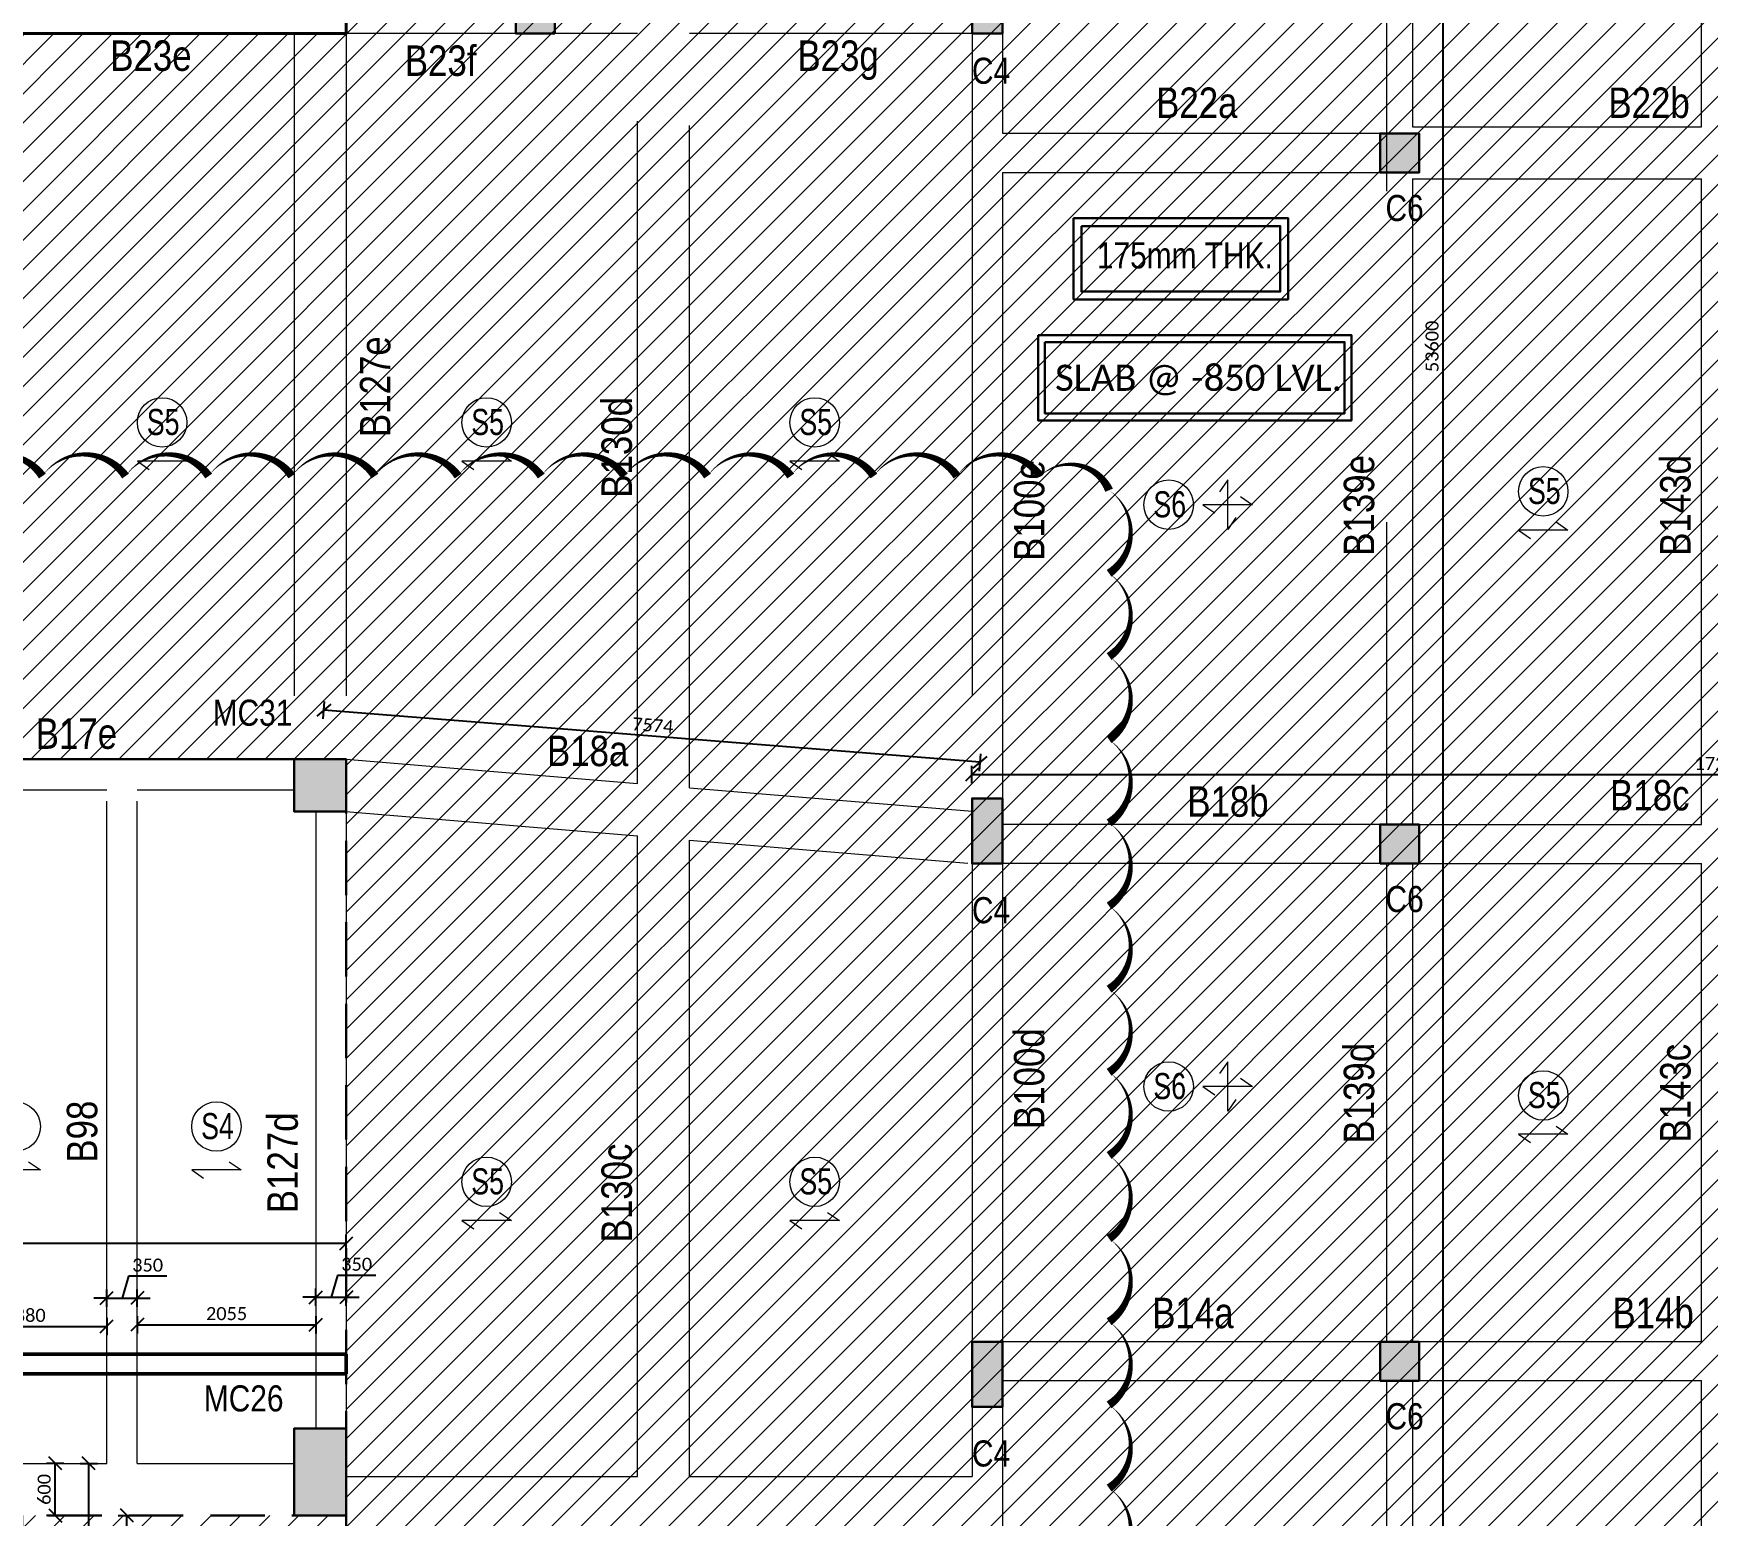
# Model space of a CAD drawing. Header units: millimetres. Extents: x 1112055 to 3390982, y -148532 to 766891.
# Drawn here: x 2830769 to 2850031, y -57206 to -40156 of the extents above; entities that cross this region are included whole.
import ezdxf
from ezdxf.enums import TextEntityAlignment as Align

# ---------------------------------------------------------------- set-up
doc = ezdxf.new("R2010")
doc.units = ezdxf.units.MM
doc.header["$PDMODE"] = 35
doc.header["$PDSIZE"] = -25
doc.linetypes.add('DASHED2', pattern=[0.375, 0.25, -0.125])
doc.linetypes.add('Hidden', pattern=[9.525, 6.35, -3.175])
for name, color, linetype, lineweight in [('B BEAM', 148, 'Continuous', 13), ('B COL. NO.', 3, 'Continuous', 20), ('B FINAL COLUMN', 1, 'Continuous', 30), ('B SLAB NO', 56, 'Continuous', 9), ('B TITLE BLOCK', 250, 'Continuous', 0), ('B-BEAM NO', 215, 'Continuous', 18), ('g-sol250', 250, 'Continuous', 5)]:
    doc.layers.add(name, color=color, linetype=linetype, lineweight=lineweight)
doc.layers.add('B-COL HT', color=7, linetype='Continuous', lineweight=0, true_color=0x4e4f45)
doc.styles.add('Cali', font='calibri.ttf')
doc.styles.add('SWINC', font='swissc.ttf')
doc.styles.add('SWISS', font='swisscl.ttf')
doc.dimstyles.new('LEVEL DIM', dxfattribs={"dimtxt": 150, "dimasz": 150, "dimexe": 100, "dimexo": 100, "dimgap": 50, "dimtad": 1, "dimdec": 0, "dimzin": 0, "dimdsep": 46, "dimtxsty": 'Cali', "dimblk": 'OBLIQUE', "dimcen": 0, "dimclrd": 256, "dimclre": 256, "dimclrt": 3, "dimadec": 0, "dimazin": 0, "dimtfac": 1, "dimtdec": 0, "dimtofl": 0, "dimtmove": 1, "dimatfit": 0, "dimfxl": 100, "dimfxlon": 1, "dimtolj": 1, "dimtzin": 0, "dimlwd": -1, "dimlwe": -1, "dimarcsym": 0})

# ---------------------------------------------------------------- blocks, each defined once
blk = doc.blocks.new('_Oblique')
at = {"color": 0, "linetype": 'ByBlock', "lineweight": -2}
blk.add_line((-0.5, -0.5), (0.5, 0.5), dxfattribs=at)
blk = doc.blocks.new('*D6353')
at = {"linetype": 'ByBlock', "transparency": 16777216}
for p, q in [((2846889, -16956), (2847089, -16956)), ((2846989, -70556), (2846989, -16956)), ((2846889, -70556), (2847089, -70556))]:
    blk.add_line(p, q, dxfattribs=at)
at = {"layer": 'Defpoints', "color": 0, "lineweight": 40, "transparency": 16777216}
for p in [(2846638, -16956), (2846989, -16956), (2846638, -70556)]:
    blk.add_point(p, dxfattribs=at)
at = {"transparency": 16777216, "xscale": 150, "yscale": 150, "zscale": 150}
for p, rotation in [((2846989, -16956), 90), ((2846989, -70556), 270)]:
    blk.add_blockref('_Oblique', p, dxfattribs=dict(at, rotation=rotation))
at = {"color": 3, "lineweight": 50, "transparency": 16777216, "insert": (2846862, -43756), "char_height": 150, "attachment_point": 5, "rotation": 90, "style": 'Cali'}
blk.add_mtext('\\A1;53600', dxfattribs=at)
blk = doc.blocks.new('*D6354')
at = {"linetype": 'ByBlock', "transparency": 16777216}
for p, q in [((2841568, -48782), (2841568, -48582)), ((2841568, -48682), (2858788, -48682)), ((2858788, -48782), (2858788, -48582))]:
    blk.add_line(p, q, dxfattribs=at)
at = {"layer": 'Defpoints', "color": 0, "lineweight": 40, "transparency": 16777216}
for p in [(2858788, -48682), (2841568, -49105), (2858788, -49106)]:
    blk.add_point(p, dxfattribs=at)
at = {"transparency": 16777216, "xscale": 150, "yscale": 150, "zscale": 150, "rotation": 180}
blk.add_blockref('_Oblique', (2841568, -48682), dxfattribs=at)
at = {"transparency": 16777216, "xscale": 150, "yscale": 150, "zscale": 150}
blk.add_blockref('_Oblique', (2858788, -48682), dxfattribs=at)
at = {"color": 3, "lineweight": 50, "transparency": 16777216, "insert": (2850178, -48555), "char_height": 150, "attachment_point": 5, "style": 'Cali'}
blk.add_mtext('\\A1;17220', dxfattribs=at)
blk = doc.blocks.new('*D6355')
at = {"linetype": 'ByBlock', "transparency": 16777216}
for p, q in [((2834103, -48041), (2834119, -47842)), ((2841661, -48541), (2834111, -47941)), ((2841653, -48641), (2841669, -48442))]:
    blk.add_line(p, q, dxfattribs=at)
at = {"layer": 'Defpoints', "color": 0, "lineweight": 40, "transparency": 16777216}
for p in [(2834111, -47941), (2834018, -49106), (2841568, -49706)]:
    blk.add_point(p, dxfattribs=at)
at = {"transparency": 16777216, "xscale": 150, "yscale": 150, "zscale": 150}
for p, rotation in [((2834111, -47941), 175.4562354612391), ((2841661, -48541), 355.4562354612391)]:
    blk.add_blockref('_Oblique', p, dxfattribs=dict(at, rotation=rotation))
at = {"color": 3, "lineweight": 50, "transparency": 16777216, "insert": (2837896, -48116), "char_height": 150, "attachment_point": 5, "rotation": 355.4562, "style": 'Cali'}
blk.add_mtext('\\A1;7574', dxfattribs=at)
blk = doc.blocks.new('*D6429')
at = {"linetype": 'ByBlock', "transparency": 16777216}
for p, q in [((2831305, -56606), (2831505, -56606)), ((2831405, -70556), (2831405, -56606)), ((2831305, -70556), (2831505, -70556))]:
    blk.add_line(p, q, dxfattribs=at)
at = {"layer": 'Defpoints', "color": 0, "lineweight": 40, "transparency": 16777216}
for p in [(2830638, -56606), (2831405, -56606), (2830638, -70556)]:
    blk.add_point(p, dxfattribs=at)
at = {"transparency": 16777216, "xscale": 150, "yscale": 150, "zscale": 150}
for p, rotation in [((2831405, -56606), 90), ((2831405, -70556), 270)]:
    blk.add_blockref('_Oblique', p, dxfattribs=dict(at, rotation=rotation))
at = {"color": 3, "lineweight": 50, "transparency": 16777216, "insert": (2831278, -63581), "char_height": 150, "attachment_point": 5, "rotation": 90, "style": 'Cali'}
blk.add_mtext('\\A1;13950', dxfattribs=at)
blk = doc.blocks.new('*D6430')
at = {"linetype": 'ByBlock', "transparency": 16777216}
for p, q in [((2831120, -56606), (2830920, -56606)), ((2831020, -57206), (2831020, -56606)), ((2831120, -57206), (2830920, -57206))]:
    blk.add_line(p, q, dxfattribs=at)
at = {"layer": 'Defpoints', "color": 0, "lineweight": 40, "transparency": 16777216}
for p in [(2831020, -56606), (2831405, -56606), (2831405, -57206)]:
    blk.add_point(p, dxfattribs=at)
at = {"transparency": 16777216, "xscale": 150, "yscale": 150, "zscale": 150}
for p, rotation in [((2831020, -56606), 90), ((2831020, -57206), 270)]:
    blk.add_blockref('_Oblique', p, dxfattribs=dict(at, rotation=rotation))
at = {"color": 3, "lineweight": 50, "transparency": 16777216, "insert": (2830893, -56906), "char_height": 150, "attachment_point": 5, "rotation": 90, "style": 'Cali'}
blk.add_mtext('\\A1;600', dxfattribs=at)
blk = doc.blocks.new('*D6438')
at = {"linetype": 'ByBlock', "transparency": 16777216}
for p, q in [((2831744, -57206), (2831944, -57206)), ((2831844, -69806), (2831844, -57206)), ((2831744, -69806), (2831944, -69806))]:
    blk.add_line(p, q, dxfattribs=at)
at = {"layer": 'Defpoints', "color": 0, "lineweight": 40, "transparency": 16777216}
for p in [(2830638, -57206), (2831844, -57206), (2830638, -69806)]:
    blk.add_point(p, dxfattribs=at)
at = {"transparency": 16777216, "xscale": 150, "yscale": 150, "zscale": 150}
for p, rotation in [((2831844, -57206), 90), ((2831844, -69806), 270)]:
    blk.add_blockref('_Oblique', p, dxfattribs=dict(at, rotation=rotation))
at = {"color": 3, "lineweight": 50, "transparency": 16777216, "insert": (2831717, -63506), "char_height": 150, "attachment_point": 5, "rotation": 90, "style": 'Cali'}
blk.add_mtext('\\A1;12600', dxfattribs=at)
blk = doc.blocks.new('*D6528')
at = {"linetype": 'ByBlock', "transparency": 16777216}
for p, q in [((2817948, -54174), (2817948, -53974)), ((2817948, -54074), (2834368, -54074)), ((2834368, -54174), (2834368, -53974))]:
    blk.add_line(p, q, dxfattribs=at)
at = {"layer": 'Defpoints', "color": 0, "lineweight": 40, "transparency": 16777216}
for p in [(2834368, -54074), (2817948, -56856), (2834368, -56856)]:
    blk.add_point(p, dxfattribs=at)
at = {"transparency": 16777216, "xscale": 150, "yscale": 150, "zscale": 150, "rotation": 180}
blk.add_blockref('_Oblique', (2817948, -54074), dxfattribs=at)
at = {"transparency": 16777216, "xscale": 150, "yscale": 150, "zscale": 150}
blk.add_blockref('_Oblique', (2834368, -54074), dxfattribs=at)
at = {"color": 3, "lineweight": 50, "transparency": 16777216, "insert": (2826158, -53947), "char_height": 150, "attachment_point": 5, "style": 'Cali'}
blk.add_mtext('\\A1;16420', dxfattribs=at)
blk = doc.blocks.new('*D6539')
at = {"linetype": 'ByBlock', "transparency": 16777216}
for p, q in [((2829733, -54931), (2829733, -55131)), ((2829733, -55031), (2831613, -55031)), ((2831613, -54931), (2831613, -55131))]:
    blk.add_line(p, q, dxfattribs=at)
at = {"layer": 'Defpoints', "color": 0, "lineweight": 40, "transparency": 16777216}
for p in [(2829733, -54732), (2831613, -54732), (2831613, -55031)]:
    blk.add_point(p, dxfattribs=at)
at = {"transparency": 16777216, "xscale": 150, "yscale": 150, "zscale": 150, "rotation": 180}
blk.add_blockref('_Oblique', (2829733, -55031), dxfattribs=at)
at = {"transparency": 16777216, "xscale": 150, "yscale": 150, "zscale": 150}
blk.add_blockref('_Oblique', (2831613, -55031), dxfattribs=at)
at = {"color": 3, "lineweight": 50, "transparency": 16777216, "insert": (2830673, -54904), "char_height": 150, "attachment_point": 5, "style": 'Cali'}
blk.add_mtext('\\A1;1880', dxfattribs=at)
blk = doc.blocks.new('*D6540')
at = {"linetype": 'ByBlock', "transparency": 16777216}
for p, q in [((2831864, -54453), (2831788, -54705)), ((2832303, -54453), (2831864, -54453)), ((2831613, -54805), (2831613, -54605)), ((2831963, -54805), (2831963, -54605)), ((2831613, -54705), (2831463, -54705)), ((2831613, -54705), (2831963, -54705)), ((2831963, -54705), (2832113, -54705))]:
    blk.add_line(p, q, dxfattribs=at)
at = {"layer": 'Defpoints', "color": 0, "lineweight": 40, "transparency": 16777216}
for p in [(2831963, -54705), (2831613, -55031), (2831963, -55031)]:
    blk.add_point(p, dxfattribs=at)
at = {"transparency": 16777216, "xscale": 150, "yscale": 150, "zscale": 150}
blk.add_blockref('_Oblique', (2831613, -54705), dxfattribs=at)
at = {"transparency": 16777216, "xscale": 150, "yscale": 150, "zscale": 150, "rotation": 180}
blk.add_blockref('_Oblique', (2831963, -54705), dxfattribs=at)
at = {"color": 3, "lineweight": 50, "transparency": 16777216, "insert": (2832083, -54326), "char_height": 150, "attachment_point": 5, "style": 'Cali'}
blk.add_mtext('\\A1;350', dxfattribs=at)
blk = doc.blocks.new('*D6541')
at = {"linetype": 'ByBlock', "transparency": 16777216}
for p, q in [((2831963, -54911), (2831963, -55111)), ((2831963, -55011), (2834018, -55011)), ((2834018, -54911), (2834018, -55111))]:
    blk.add_line(p, q, dxfattribs=at)
at = {"layer": 'Defpoints', "color": 0, "lineweight": 40, "transparency": 16777216}
for p in [(2831963, -54705), (2834018, -54705), (2834018, -55011)]:
    blk.add_point(p, dxfattribs=at)
at = {"transparency": 16777216, "xscale": 150, "yscale": 150, "zscale": 150, "rotation": 180}
blk.add_blockref('_Oblique', (2831963, -55011), dxfattribs=at)
at = {"transparency": 16777216, "xscale": 150, "yscale": 150, "zscale": 150}
blk.add_blockref('_Oblique', (2834018, -55011), dxfattribs=at)
at = {"color": 3, "lineweight": 50, "transparency": 16777216, "insert": (2832991, -54884), "char_height": 150, "attachment_point": 5, "style": 'Cali'}
blk.add_mtext('\\A1;2055', dxfattribs=at)
blk = doc.blocks.new('*D6542')
at = {"linetype": 'ByBlock', "transparency": 16777216}
for p, q in [((2834269, -54443), (2834193, -54695)), ((2834708, -54443), (2834269, -54443)), ((2834018, -54695), (2833868, -54695)), ((2834018, -54795), (2834018, -54595)), ((2834018, -54695), (2834368, -54695)), ((2834368, -54795), (2834368, -54595)), ((2834368, -54695), (2834518, -54695))]:
    blk.add_line(p, q, dxfattribs=at)
at = {"layer": 'Defpoints', "color": 0, "lineweight": 40, "transparency": 16777216}
for p in [(2834368, -54695), (2834018, -55011), (2834368, -55011)]:
    blk.add_point(p, dxfattribs=at)
at = {"transparency": 16777216, "xscale": 150, "yscale": 150, "zscale": 150}
blk.add_blockref('_Oblique', (2834018, -54695), dxfattribs=at)
at = {"transparency": 16777216, "xscale": 150, "yscale": 150, "zscale": 150, "rotation": 180}
blk.add_blockref('_Oblique', (2834368, -54695), dxfattribs=at)
at = {"color": 3, "lineweight": 50, "transparency": 16777216, "insert": (2834488, -54316), "char_height": 150, "attachment_point": 5, "style": 'Cali'}
blk.add_mtext('\\A1;350', dxfattribs=at)

msp = doc.modelspace()

# ---------------------------------------------------------------- hatches: boundary and pattern name
at = {"layer": 'B-COL HT', "lineweight": 0}
h = msp.add_hatch(color=250, dxfattribs=at)
h.dxf.hatch_style = 1
h.paths.add_polyline_path([(2841918.1, -40156.1), (2841568.1, -40156.1), (2841568.1, -39406.1), (2841918.1, -39406.1)])
h = msp.add_hatch(color=250, dxfattribs=at)
h.dxf.hatch_style = 1
h.paths.add_polyline_path([(2836768.1, -40156.1), (2836318.1, -40156.1), (2836318.1, -39706.1), (2836768.1, -39706.1)])
h = msp.add_hatch(color=250, dxfattribs=at)
h.dxf.hatch_style = 1
h.paths.add_polyline_path([(2846263.1, -41756.1), (2846713.1, -41756.1), (2846713.1, -41306.1), (2846263.1, -41306.1)])
at = {"layer": 'B-COL HT'}
h = msp.add_hatch(color=250, dxfattribs=at)
h.dxf.hatch_style = 1
h.paths.add_polyline_path([(2833768.1, -48506.1), (2834368.1, -48506.1), (2834368.1, -49106.1), (2833768.1, -49106.1)])
at = {"layer": 'B-COL HT', "lineweight": 0}
h = msp.add_hatch(color=250, dxfattribs=at)
h.dxf.hatch_style = 1
h.paths.add_polyline_path([(2841918.1, -49706.1), (2841568.1, -49706.1), (2841568.1, -48956.1), (2841918.1, -48956.1)])
h = msp.add_hatch(color=250, dxfattribs=at)
h.dxf.hatch_style = 1
h.paths.add_polyline_path([(2846263.1, -49706.1), (2846713.1, -49706.1), (2846713.1, -49256.1), (2846263.1, -49256.1)])
h = msp.add_hatch(color=250, dxfattribs=at)
h.dxf.hatch_style = 1
h.paths.add_polyline_path([(2841918.1, -55956.1), (2841568.1, -55956.1), (2841568.1, -55206.1), (2841918.1, -55206.1)])
h = msp.add_hatch(color=250, dxfattribs=at)
h.dxf.hatch_style = 1
h.paths.add_polyline_path([(2846263.1, -55656.1), (2846713.1, -55656.1), (2846713.1, -55206.1), (2846263.1, -55206.1)])
at = {"layer": 'B-COL HT'}
h = msp.add_hatch(color=250, dxfattribs=at)
h.dxf.hatch_style = 1
h.paths.add_polyline_path([(2833768.1, -57206.1), (2834368.1, -57206.1), (2834368.1, -56206.1), (2833768.1, -56206.1)])
at = {"layer": 'g-sol250', "lineweight": 0}
h = msp.add_hatch(dxfattribs=at)
h.set_pattern_fill('ANSI31', color=250, scale=75)
h.set_pattern_definition([(45, (-724936.02, -684473.6), (-168.379802, 168.379802), [])])
h.paths.add_polyline_path([(2808768.1, -40156.1), (2808768.1, -11756.1), (2834368.1, -11756.1), (2834368.1, -20456.1), (2830868.1, -20456.1), (2830868.1, -31456.1), (2834368.1, -31456.1), (2834368.1, -40156.1)], flags=16)
h.paths.add_polyline_path([(2825618.1, -40504.6), (2825618.1, -40156.1), (2827028.1, -40156.1), (2827028.1, -40504.6)], flags=16)
h.paths.add_polyline_path([(2830038.1, -40156.1), (2830038.1, -40504.7), (2827478.1, -40504.7), (2827478.1, -40156.1)], flags=16)
h.paths.add_polyline_path([(2834368.1, -70556.1), (2858788.1, -70556.1), (2858788.1, -30756.1), (2871418.1, -30756.1), (2871418.1, -5896), (2871418.1, -5756.1), (2858958.1, -5756.1), (2858958.1, -5156.1), (2859188.1, -5156.1), (2859188.1, -3726.1), (2858808.1, -3726.1), (2858808.1, -1416.1), (2859188.1, -1416.1), (2859188.1, 3323.9), (2854103.1, 3323.9), (2854103.1, -5754), (2854221, -5756.1), (2854103.1, -5756.1), (2846294.9, -5756.1), (2819068.1, -5756.1), (2819068.1, 9243.9), (2824918.1, 9243.9), (2824918.1, 11468.9), (2820118.1, 11468.9), (2820118.1, 13543.9), (2819618.1, 13543.9), (2819618.1, 15043.9), (2820118.1, 15043.9), (2820118.1, 32238.9), (2819618.1, 32238.9), (2819618.1, 33738.9), (2820118.1, 33738.9), (2820118.1, 35718.9), (2855901.5, 35718.9), (2855901.5, 35488.9), (2870818.1, 35488.9), (2870818.1, 35488.9), (2871418.1, 35488.9), (2871418.1, 42384.9), (2845094.1, 41923), (2845094.1, 39154.7), (2840592.1, 39154.7), (2840592.1, 38568.9), (2807868.1, 38568.9), (2807868.1, 35569), (2814122.8, 35569), (2814113.5, 13956.4), (2812838.1, 13953.9), (2812838.1, 7598.9), (2810598.2, 7598.9), (2810598.2, -5306.1), (2807868.1, -5306.1), (2807868.1, -70556.1), (2808768.1, -70556.1), (2808768.3, -48507.3), (2834368.3, -48507.3), (2834368.1, -57206.1), (2830638.1, -57206.1), (2830638.1, -70256.1), (2834368.1, -70256.1)])

# ---------------------------------------------------------------- linework, layer by layer
at = {"color": 2, "linetype": 'ByBlock', "lineweight": 50}
for p, q in [((2834368.1, -55349.2), (2829383.2, -55349.2)), ((2834368.1, -55575.2), (2834368.1, -55349.2)), ((2834368.1, -55575.2), (2834368.1, -55575.2))]:
    msp.add_line(p, q, dxfattribs=at)
at = {"color": 3, "linetype": 'ByBlock', "lineweight": 50}
msp.add_line((2826147.8, -55575.2), (2834368.1, -55575.2), dxfattribs=at)
at = {"color": 16, "linetype": 'DASHED2', "lineweight": 30, "ltscale": 2500}
for points in [[(2809368.1, -48506.1), (2834368.1, -48506.1), (2834368.1, -78506.1), (2808768.1, -78506.1), (2808768.1, 38339.5)], [(2808768.1, -48506.1), (2834368.1, -48506.1), (2834368.1, -57206.1), (2830638.1, -57206.2), (2830638.1, -69806.1), (2834368.1, -69806.1), (2834368.1, -78056.1), (2834368.1, -78056.1), (2834368.1, -78506.1), (2808768.1, -78506.1), (2808768.1, -48506.1)]]:
    msp.add_lwpolyline(points, dxfattribs=at)
at = {"lineweight": 30}
for points in [[(2842735.9, -42280.6), (2845204.8, -42280.6), (2845204.8, -43215.4), (2842735.9, -43215.4)], [(2842826.4, -42371.1), (2845114.2, -42371.1), (2845114.2, -43124.8), (2842826.4, -43124.8)], [(2842327.9, -43628), (2845935.1, -43628), (2845935.1, -44606.9), (2842327.9, -44606.9)], [(2842407.2, -43707.3), (2845855.8, -43707.3), (2845855.8, -44527.6), (2842407.2, -44527.6)]]:
    msp.add_lwpolyline(points, close=True, dxfattribs=at)
at = {"layer": 'B BEAM', "linetype": 'Hidden', "ltscale": 1200}
for p, q in [((2846338.1, -34349.6), (2846338.1, -49254.6)), ((2846638.1, -34424.6), (2846638.1, -41229.6)), ((2849963.1, -41229.6), (2849963.1, -34424.6)), ((2834138.1, -40156.1), (2830068.1, -40156.1)), ((2833768.1, -40156.1), (2833768.1, -49104.6)), ((2834368.1, -40156.1), (2834368.1, -49104.6)), ((2836318.1, -40156.1), (2834368.1, -40156.1)), ((2837718.1, -40156.1), (2836768.1, -40156.1)), ((2837718.1, -48784.6), (2837718.1, -40156.1)), ((2841568.1, -40156.1), (2838318.1, -40156.1)), ((2838318.1, -48834.4), (2838318.1, -40156.1)), ((2841568.1, -40156.1), (2841568.1, -48954.6)), ((2841918.1, -40156.1), (2841918.1, -41304.6)), ((2841918.1, -41304.6), (2846263.1, -41304.6)), ((2846638.1, -41229.6), (2849963.1, -41229.6)), ((2841918.1, -41754.6), (2841918.1, -48954.6)), ((2841918.1, -41754.6), (2846263.1, -41754.6)), ((2846638.1, -41829.6), (2849963.1, -41829.6)), ((2846638.1, -41829.6), (2846638.1, -49254.6)), ((2849963.1, -49254.6), (2849963.1, -41829.6)), ((2834368.1, -48506.1), (2837718.1, -48784.6)), ((2829733.2, -48856.1), (2831613.1, -48856.1)), ((2831613.1, -56606.1), (2831613.1, -48856.1)), ((2831963.1, -48856.1), (2833768.1, -48856.1)), ((2831963.1, -56606.1), (2831963.1, -48856.1)), ((2838318.1, -48834.4), (2841568.1, -49104.6)), ((2834018.1, -49106.1), (2834018.1, -56206.1)), ((2834018.1, -49106.1), (2834018.1, -56206.1)), ((2834318.4, -49104), (2837718.1, -49386.6)), ((2834368.1, -49106.1), (2834368.1, -56206.1)), ((2834368.1, -49106.1), (2834368.1, -56206.1)), ((2846263.1, -49254.6), (2841918.1, -49254.6)), ((2846713.1, -49254.6), (2849963.1, -49254.6)), ((2837718.1, -56756.1), (2837718.1, -49386.6)), ((2838318.1, -56756.1), (2838318.1, -49436.5)), ((2838318.1, -49436.5), (2841518.4, -49702.5)), ((2841568.1, -49704.6), (2841568.1, -55204.6)), ((2846263.1, -49704.6), (2841918.1, -49704.6)), ((2841918.1, -49704.6), (2841918.1, -55204.6)), ((2846338.1, -49704.6), (2846338.1, -55204.6)), ((2846638.1, -49704.6), (2846638.1, -55204.6)), ((2846713.1, -49704.6), (2849963.1, -49704.6)), ((2849963.1, -55204.6), (2849963.1, -49704.6)), ((2841918.1, -55204.6), (2846263.1, -55204.6)), ((2846713.1, -55204.6), (2849963.1, -55204.6)), ((2841918.1, -55654.6), (2846263.1, -55654.6)), ((2846338.1, -55654.6), (2846338.1, -60529.6)), ((2846638.1, -55654.6), (2846638.1, -60529.6)), ((2846713.1, -55654.6), (2849963.1, -55654.6)), ((2849963.1, -60529.6), (2849963.1, -55654.6)), ((2841568.1, -55954.6), (2841568.1, -56756.1)), ((2841918.1, -55954.6), (2841918.1, -60229.6)), ((2829733.2, -56606.1), (2831613.1, -56606.1)), ((2831963.1, -56606.1), (2833768.1, -56606.1)), ((2834368, -56756.1), (2837718.1, -56756.1)), ((2838318.1, -56756.1), (2841568.1, -56756.1))]:
    msp.add_line(p, q, dxfattribs=at)
at = {"layer": 'B BEAM', "color": 6, "linetype": 'Hidden', "ltscale": 1200}
msp.add_line((2834138.1, -40156.1), (2830068.1, -40156.1), dxfattribs=at)
at = {"layer": 'B BEAM', "ltscale": 1200}
msp.add_line((2827628.1, -48506.1), (2833768.1, -48506.1), dxfattribs=at)
at = {"layer": 'B FINAL COLUMN', "color": 5, "lineweight": 30}
for points in [[(2841918.1, -40156.1), (2841568.1, -40156.1), (2841568.1, -39406.1), (2841918.1, -39406.1)], [(2846263.1, -41756.1), (2846713.1, -41756.1), (2846713.1, -41306.1), (2846263.1, -41306.1)], [(2841918.1, -49706.1), (2841568.1, -49706.1), (2841568.1, -48956.1), (2841918.1, -48956.1)], [(2846263.1, -49706.1), (2846713.1, -49706.1), (2846713.1, -49256.1), (2846263.1, -49256.1)], [(2841918.1, -55956.1), (2841568.1, -55956.1), (2841568.1, -55206.1), (2841918.1, -55206.1)], [(2846263.1, -55656.1), (2846713.1, -55656.1), (2846713.1, -55206.1), (2846263.1, -55206.1)]]:
    msp.add_lwpolyline(points, close=True, dxfattribs=at)
at = {"layer": 'B FINAL COLUMN', "color": 1, "lineweight": 30}
msp.add_lwpolyline([(2836768.1, -40156.1), (2836318.1, -40156.1), (2836318.1, -39706.1), (2836768.1, -39706.1)], close=True, dxfattribs=at)
at = {"layer": 'B FINAL COLUMN', "lineweight": 30}
for points in [[(2833768.1, -48506.1), (2834368.1, -48506.1), (2834368.1, -49106.1), (2833768.1, -49106.1)], [(2833768.1, -57206.1), (2834368.1, -57206.1), (2834368.1, -56206.1), (2833768.1, -56206.1)]]:
    msp.add_lwpolyline(points, close=True, dxfattribs=at)
at = {"layer": 'B SLAB NO', "lineweight": 9}
for points in [[(2832397.4, -44982), (2832534, -45076.9), (2831965, -45076.9), (2832101.7, -45171.7)], [(2836131, -44982), (2836267.7, -45076.9), (2835698.6, -45076.9), (2835835.3, -45171.7)], [(2839906, -44982), (2840042.7, -45076.9), (2839473.6, -45076.9), (2839610.3, -45171.7)], [(2844605.2, -45725.2), (2844510.3, -45861.9), (2844510.3, -45292.9), (2844415.5, -45429.5)], [(2844658.2, -45482.5), (2844794.8, -45577.4), (2844225.8, -45577.4), (2844362.5, -45672.2)], [(2848288.9, -45775.5), (2848425.5, -45870.3), (2847856.5, -45870.3), (2847993.1, -45965.2)], [(2844605.2, -52418.4), (2844510.3, -52555.1), (2844510.3, -51986.1), (2844415.5, -52122.7)], [(2844658.2, -52175.8), (2844794.8, -52270.6), (2844225.8, -52270.6), (2844362.5, -52365.4)], [(2848288.9, -52725.5), (2848425.5, -52820.3), (2847856.5, -52820.3), (2847993.1, -52915.2)], [(2830712.8, -53135.6), (2830849.4, -53230.5), (2830280.4, -53230.5), (2830417.1, -53325.3)], [(2833022.3, -53135.6), (2833158.9, -53230.5), (2832589.9, -53230.5), (2832726.6, -53325.3)], [(2836131, -53718.6), (2836267.7, -53813.4), (2835698.6, -53813.4), (2835835.3, -53908.2)], [(2839906, -53718.6), (2840042.7, -53813.4), (2839473.6, -53813.4), (2839610.3, -53908.2)]]:
    msp.add_lwpolyline(points, dxfattribs=at)
for centre in [(2832249.5, -44630.3), (2835983.1, -44630.3), (2839758.2, -44630.3), (2848141, -45423.8), (2843831.2, -45577.4), (2843831.2, -52270.6), (2848141, -52373.8), (2830564.9, -52731.1), (2832874.4, -52731.1), (2835983.1, -53366.9), (2839758.2, -53366.9)]:
    msp.add_circle(centre, 284.5, dxfattribs=at)
at = {"layer": 'B-BEAM NO', "color": 3}
msp.add_lwpolyline([(2829915.6, -45247.6, 0, 95.7, -0.5205671), (2830872.2, -45247.6, 0, 95.7, -0.5205671), (2831828.9, -45247.6, 0, 95.7, -0.5205671), (2832785.5, -45247.6, 0, 95.7, -0.5205671), (2833742.2, -45247.6, 0, 95.7, -0.5205671), (2834698.8, -45247.6, 0, 95.7, -0.5205671), (2835655.4, -45247.6, 0, 95.7, -0.5205671), (2836612.1, -45247.6, 0, 95.7, -0.5205671), (2837568.7, -45247.6, 0, 95.7, -0.5205671), (2838525.4, -45247.6, 0, 95.7, -0.5205671), (2839482, -45247.6, 0, 95.7, -0.5205671), (2840438.6, -45247.6, 0, 95.7, -0.5205671), (2841395.3, -45247.6, 0, 95.7, -0.5205671), (2842351.9, -45247.6, 0, 95.7, -0.5205671), (2843145.4, -45410.7, 0, 95.7, -0.5205671), (2843145.4, -46367.4, 0, 95.7, -0.5205671), (2843145.4, -47324, 0, 95.7, -0.5205671), (2843145.4, -48280.7, 0, 95.7, -0.5205671), (2843145.4, -49237.3, 0, 95.7, -0.5205671), (2843145.4, -50193.9, 0, 95.7, -0.5205671), (2843145.4, -51150.6, 0, 95.7, -0.5205671), (2843145.4, -52107.2, 0, 95.7, -0.5205671), (2843145.4, -53063.9, 0, 95.7, -0.5205671), (2843145.4, -54020.5, 0, 95.7, -0.5205671), (2843145.4, -54977.1, 0, 95.7, -0.5205671), (2843145.4, -55933.8, 0, 95.7, -0.5205671), (2843145.4, -56890.4, 0, 95.7, -0.5205671), (2843145.4, -57847.1, 0, 95.7, -0.5205671)], format="xyseb", dxfattribs=at)
at = {"layer": 'g-sol250', "color": 232, "lineweight": 40}
msp.add_lwpolyline([(2808768.1, -11756.1), (2834368.1, -11756.1), (2834368.1, -20456.1), (2830868.1, -20456.1), (2830868.1, -31456.1), (2834368.1, -31456.1), (2834368.1, -40156.1), (2808768.1, -40156.1)], close=True, dxfattribs=at)

# ---------------------------------------------------------------- texts
at = {"lineweight": 30}
for s, style, p in [('175mm THK.', 'SWINC', (2843005.2, -42858.4)), ('SLAB @ -850 LVL.', 'Cali', (2842523.7, -44267.2))]:
    msp.add_text(s, height=300, dxfattribs=dict(at, style=style)).set_placement(p)
at = {"layer": 'B COL. NO.', "style": 'SWINC'}
for s, p in [('C4', (2841567.6, -40734.8)), ('C6', (2846325.9, -42313.9)), ('MC31', (2832831.7, -48120.3)), ('C6', (2846325.9, -50263.9)), ('C4', (2841567.6, -50392.2)), ('MC26', (2832730, -56008.5)), ('C6', (2846325.9, -56213.9)), ('C4', (2841567.6, -56642.2))]:
    msp.add_text(s, height=300, dxfattribs=at).set_placement(p)
at = {"layer": 'B SLAB NO', "lineweight": 9, "style": 'SWISS'}
for s, p in [('S5', (2832073.4, -44775.3)), ('S5', (2835807, -44775.3)), ('S5', (2839582, -44775.3)), ('S5', (2847964.9, -45568.8)), ('S6', (2843655.1, -45722.4)), ('S6', (2843655.1, -52415.6)), ('S5', (2847964.9, -52518.8)), ('S4', (2832698.3, -52876.1)), ('S5', (2835807, -53511.9)), ('S5', (2839582, -53511.9))]:
    msp.add_text(s, height=300, dxfattribs=at).set_placement(p)
at = {"layer": 'B TITLE BLOCK', "color": 251, "lineweight": 0, "insert": (3042968.6, -44209.7), "char_height": 394.635, "attachment_point": 2, "style": 'SWINC'}
msp.add_mtext_dynamic_manual_height_columns('\\pxsm1,qj;{\\fBankGothic Lt BT|b0|i0|c0|p34;BHOOMI\\P\\ps*,q*;\\fGost|b0|i0|c0|p2;\\H0.8x;- CONSULTANTS -\\C1; }', width=1031890.765, gutter_width=0, heights=[145147.2], dxfattribs=at)
at = {"layer": 'B-BEAM NO', "ltscale": 25, "style": 'SWINC'}
for s, p in [('B23e', (2832120.4, -40586.1)), ('B23g', (2840027.5, -40586.1)), ('B23f', (2835454, -40643.8)), ('B22a', (2844154.5, -41127.5)), ('B22b', (2849358.5, -41127.5)), ('B17e', (2831263.2, -48385.8)), ('B18a', (2837145.8, -48584.6)), ('B18b', (2844512.9, -49167.1)), ('B18c', (2849366.4, -49094.2)), ('B14a', (2844109.7, -55050.8)), ('B14b', (2849405.4, -55050.8))]:
    msp.add_text(s, height=350, dxfattribs=at).set_placement(p, align=Align.CENTER)
for s, p in [('B127e', (2834875.7, -44219.6)), ('B130d', (2837654.7, -44917.5)), ('B139e', (2846195.3, -45585.1)), ('B143d', (2849835.7, -45585.1)), ('B100e', (2842400.7, -45644.3)), ('B100d', (2842400.7, -52180.3)), ('B139d', (2846195.3, -52347.7)), ('B143c', (2849835.7, -52347.7)), ('B98', (2831503.2, -52790.3)), ('B127d', (2833810.8, -53148.8)), ('B130c', (2837654.7, -53495.5))]:
    msp.add_text(s, height=350, rotation=90, dxfattribs=at).set_placement(p, align=Align.CENTER)

# ---------------------------------------------------------------- dimensions: what is measured, and where the dimension line sits
at = {"color": 3, "linetype": 'ByBlock', "lineweight": 50}
for base, p1, p2, picture, middle in [((2846989.1, -16956.1), (2846638.1, -70556.1), (2846638.1, -16956.1), '*D6353', (2846862.3, -43756.1)), ((2831405.1, -56606.1), (2830638.1, -70556.1), (2830638.1, -56606.1), '*D6429', (2831278.2, -63581.1)), ((2831019.7, -56606.1), (2831405.1, -57206.1), (2831405.1, -56606.1), '*D6430', (2830892.8, -56906.1)), ((2831843.8, -57206.2), (2830638.1, -69806.1), (2830638.1, -57206.2), '*D6438', (2831717, -63506.1))]:
    dim = msp.add_linear_dim(base=base, p1=p1, p2=p2, angle=90, dimstyle='LEVEL DIM', override={"dimpost": '\\X'}, dxfattribs=at)
    dim.commit()
    dim.dimension.update_dxf_attribs({"geometry": picture, "text_midpoint": middle})
dim = msp.add_aligned_dim(p1=(2841568.1, -49706.1), p2=(2834018.1, -49106.1), distance=-1168.4, dimstyle='LEVEL DIM', override={"dimpost": '\\X'}, dxfattribs=at)
dim.commit()
dim.dimension.update_dxf_attribs({"geometry": '*D6355', "text_midpoint": (2837895.7, -48115.7)})
for base, p1, p2, picture, middle in [((2858788.1, -48681.6), (2841568.1, -49104.6), (2858788.1, -49106.1), '*D6354', (2850178.1, -48554.7)), ((2834368.1, -54074.1), (2817948.1, -56856.1), (2834368.1, -56856.1), '*D6528', (2826158.1, -53947.3)), ((2831963.1, -54704.9), (2831613.1, -55030.5), (2831963.1, -55030.5), '*D6540', (2831913.7, -54326.2)), ((2834368.1, -54694.5), (2834018.1, -55011.2), (2834368.1, -55011.2), '*D6542', (2834318.7, -54315.8)), ((2831613.1, -55030.5), (2829733.2, -54731.7), (2831613.1, -54731.7), '*D6539', (2830673.2, -54903.7)), ((2834018.1, -55011.2), (2831963.1, -54704.9), (2834018.1, -54704.9), '*D6541', (2832990.6, -54884.4))]:
    dim = msp.add_linear_dim(base=base, p1=p1, p2=p2, dimstyle='LEVEL DIM', override={"dimpost": '\\X'}, dxfattribs=at)
    dim.commit()
    dim.dimension.update_dxf_attribs({"geometry": picture, "text_midpoint": middle})

doc.saveas('drawing.dxf')
